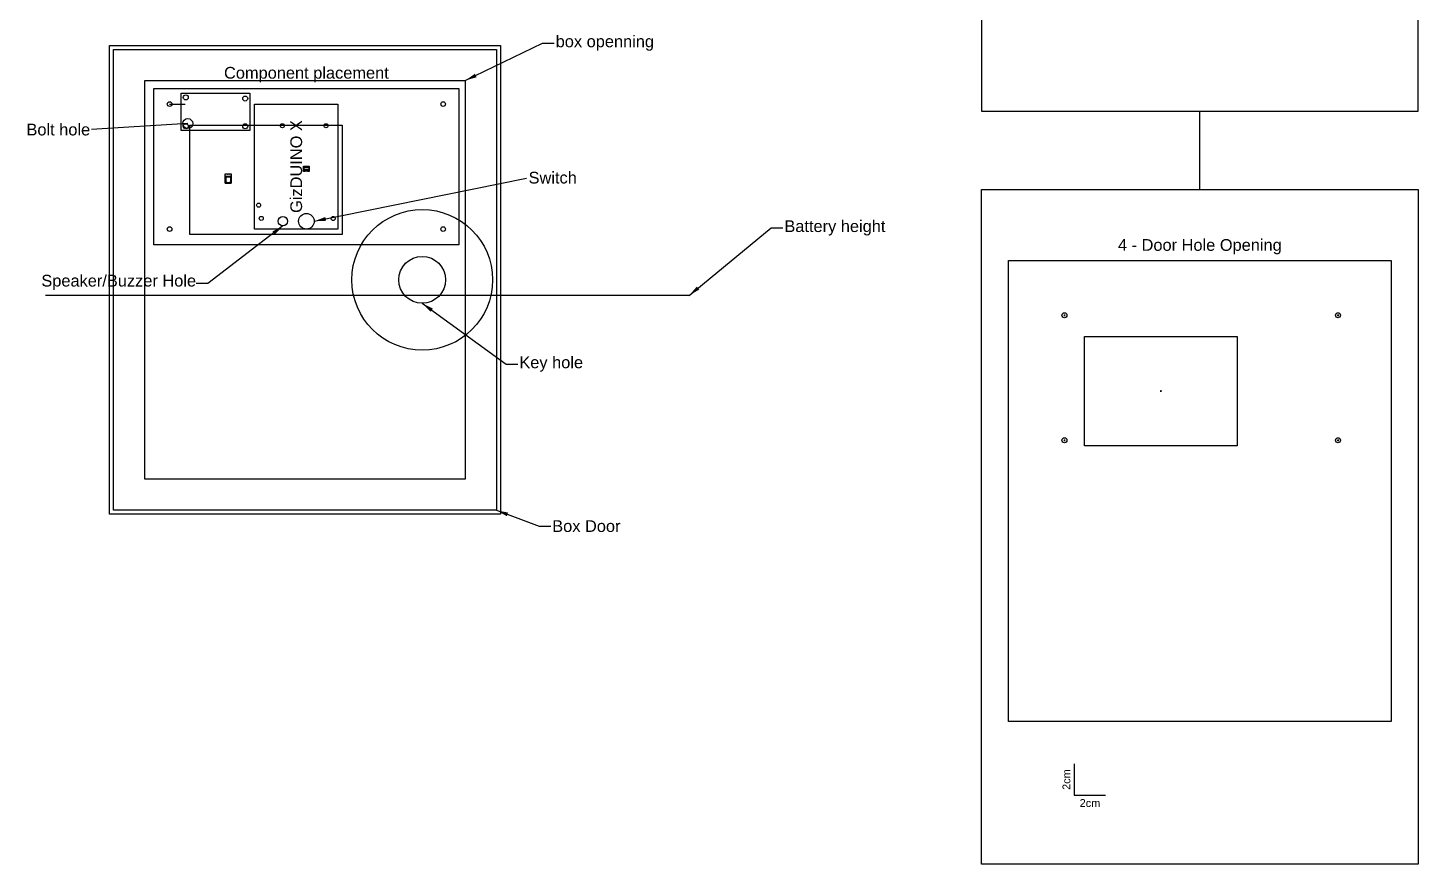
# Model space of a CAD drawing. Header units: inches. Extents: x -18 to 268, y -139 to 102.
# Drawn here: x -17.7 to 71.2, y -37.4 to 16.1 of the extents above; entities that cross this region are included whole.
import ezdxf
from ezdxf.enums import TextEntityAlignment as Align

# ---------------------------------------------------------------- set-up
doc = ezdxf.new("R2010")
doc.units = ezdxf.units.IN
doc.header["$MEASUREMENT"] = 0
for name, color, linetype in [('Annotation', 253, 'Continuous'), ('centerline', 4, 'Continuous'), ('hole', 9, 'Continuous'), ('keepout', 6, 'Continuous'), ('PAD-PTH', 3, 'Continuous'), ('part', 2, 'Continuous'), ('PTH', 3, 'Continuous')]:
    doc.layers.add(name, color=color, linetype=linetype)
doc.styles.add('Annotative', font='arial.ttf')
doc.styles.get("Standard").update_dxf_attribs({"font": 'arial.ttf'})
doc.dimstyles.new('Annotative', dxfattribs={"dimscale": 0, "dimtxt": 0.1, "dimasz": 0.1, "dimexe": 0.18, "dimexo": 0.0625, "dimgap": 0.09, "dimtad": 0, "dimtih": 1, "dimtoh": 1, "dimzin": 0, "dimdsep": 46, "dimtxsty": 'Standard', "dimblk2": 'CLOSEDBLANK', "dimcen": 0.09, "dimclre": 256, "dimadec": 0, "dimazin": 0, "dimtfac": 1, "dimtofl": 0, "dimtmove": 0, "dimatfit": 3, "dimfxl": 1, "dimtolj": 1, "dimtzin": 0, "dimarcsym": 0})
doc.dimstyles.get("Standard").update_dxf_attribs({"dimtxt": 0.18, "dimasz": 0.18, "dimexe": 0.18, "dimexo": 0.0625, "dimgap": 0.09, "dimtad": 0, "dimtih": 1, "dimtoh": 1, "dimdec": 4, "dimzin": 0, "dimdsep": 46, "dimtxsty": 'Standard', "dimcen": 0.09, "dimadec": 0, "dimazin": 0, "dimtfac": 1, "dimtdec": 4, "dimtofl": 0, "dimtmove": 0, "dimatfit": 3, "dimfxl": 1, "dimtolj": 1, "dimtzin": 0, "dimarcsym": 0})

# ---------------------------------------------------------------- blocks, each defined once
blk = doc.blocks.new('_ClosedBlank')
at = {"color": 0, "linetype": 'ByBlock', "lineweight": -2}
for p, q in [((-1, 0.17), (0, 0)), ((-1, 0.17), (-1, -0.17)), ((0, 0), (-1, -0.17))]:
    blk.add_line(p, q, dxfattribs=at)
blk = doc.blocks.new('GIZDUINO_X')
blk.add_lwpolyline([(-4, 2.665), (4, 2.665), (4, -2.665), (-4, -2.665)], close=True)
for centre in [(-3.32, 2.235), (-2.47, 2.405), (2.61, 0.885), (2.61, -1.905), (-3.325, -2.365)]:
    blk.add_circle(centre, 0.13)
blk.add_text('GizDUINO X', height=0.75).set_placement((0, 0), align=Align.MIDDLE_CENTER)
blk = doc.blocks.new('OLED 1.3 I2C')
blk.add_lwpolyline([(-1.7285, 0.945), (1.7285, 0.945), (1.7285, -1.355), (-1.7285, -1.355)], close=True)
at = {"layer": 'hole'}
for centre in [(-1.52, 1.22), (1.52, 1.22), (-1.52, -1.63), (1.52, -1.63)]:
    blk.add_circle(centre, 0.15, dxfattribs=at)
at = {"layer": 'PAD-PTH'}
for centre in [(-0.381, 1.27), (-0.127, 1.27), (0.127, 1.27), (0.381, 1.27)]:
    blk.add_circle(centre, 0.051, dxfattribs=at)
at = {"layer": 'part'}
for p, q in [((-0.7, -1.88), (-0.7, -1.483)), ((-0.7, -1.483), (0.7, -1.483)), ((0.7, -1.483), (0.7, -1.88))]:
    blk.add_line(p, q, dxfattribs=at)
blk.add_lwpolyline([(-0.7, -1.88), (-1.77, -1.88), (-1.77, 1.47), (1.77, 1.47), (1.77, -1.88), (0.7, -1.88)], dxfattribs=at)
blk.add_lwpolyline([(-1.471, 0.735), (1.471, 0.735), (1.471, -0.735), (-1.471, -0.735)], close=True, dxfattribs=at)
blk = doc.blocks.new('RFIO-RC522')
for points in [[(1.95, 2.075), (-1.95, 2.075), (-1.95, -2.075), (1.95, -2.075)], [(1.87, 1.995), (-1.87, 1.995), (-1.87, -1.995), (1.87, -1.995)], [(1.72, 1.845), (-1.72, 1.845), (-1.72, -1.845), (1.72, -1.845)], [(1.57, 1.695), (-1.57, 1.695), (-1.57, -1.695), (1.57, -1.695)]]:
    blk.add_lwpolyline(points, close=True)
at = {"layer": 'hole'}
for centre in [(-1.27, 1.375), (1.27, 1.375), (-1.671, -2.405), (1.671, -2.405)]:
    blk.add_circle(centre, 0.15, dxfattribs=at)
at = {"layer": 'keepout'}
blk.add_lwpolyline([(1.96524, 2.09024), (-1.96524, 2.09024), (-1.96524, -2.09024), (1.96524, -2.09024)], close=True, dxfattribs=at)
at = {"layer": 'part'}
blk.add_lwpolyline([(1.95, -3.825), (-1.95, -3.825), (-1.95, 2.125), (1.95, 2.125)], close=True, dxfattribs=at)
at = {"layer": 'PTH'}
for centre, radius in [((-0.889, -3.675), 0.0816), ((-0.889, -3.675), 0.051), ((-0.635, -3.675), 0.0816), ((-0.635, -3.675), 0.051), ((-0.381, -3.675), 0.0816), ((-0.381, -3.675), 0.051), ((-0.127, -3.675), 0.0816), ((-0.127, -3.675), 0.051), ((0.127, -3.675), 0.0816), ((0.127, -3.675), 0.051), ((0.381, -3.675), 0.0816), ((0.381, -3.675), 0.051), ((0.635, -3.675), 0.0816), ((0.635, -3.675), 0.051), ((0.889, -3.675), 0.0816), ((0.889, -3.675), 0.051)]:
    blk.add_circle(centre, radius, dxfattribs=at)
blk = doc.blocks.new('RTC_MODULE')
at = {"layer": 'hole'}
for centre in [(-1.9, 0.925), (1.9, 0.85), (-1.9, -0.925), (1.9, -0.925)]:
    blk.add_circle(centre, 0.16, dxfattribs=at)
at = {"layer": 'part'}
blk.add_lwpolyline([(-2.2, 1.2), (2.2, 1.2), (2.2, -1.2), (-2.2, -1.2)], close=True, dxfattribs=at)
blk = doc.blocks.new('COMPONENT_PLACEMENT')
for centre, radius in [((9.75, -8.5), 0.5), ((8.25, -8.5), 0.3)]:
    blk.add_circle(centre, radius)
at = {"layer": 'hole'}
blk.add_lwpolyline([(2.285, -2.35), (12.042, -2.35), (12.042, -9.35), (2.285, -9.35)], close=True, dxfattribs=at)
for centre in [(1, -1), (18.5, -1), (1, -9), (18.5, -9)]:
    blk.add_circle(centre, 0.15, dxfattribs=at)
at = {"layer": 'part'}
blk.add_lwpolyline([(0, 0), (19.5, 0), (19.5, -10), (0, -10)], close=True, dxfattribs=at)
blk.add_blockref('RTC_MODULE', (3.933, -1.5))
at = {"xscale": 0.1, "yscale": 0.1, "zscale": 0.1}
blk.add_blockref('OLED 1.3 I2C', (9.75, -5.119), dxfattribs=at)
at = {"xscale": 0.1, "yscale": 0.1, "zscale": 0.1, "rotation": 180}
blk.add_blockref('RFIO-RC522', (4.75, -5.85), dxfattribs=at)
at = {"layer": 'hole', "rotation": 90}
blk.add_blockref('GIZDUINO_X', (9.098, -5), dxfattribs=at)
at = {"layer": 'Defpoints'}
blk.add_text('Component placement', height=0.75, dxfattribs=at).set_placement((9.75, 1), align=Align.MIDDLE_CENTER)
blk = doc.blocks.new('layer4')
at = {"layer": 'centerline'}
for p, q in [((3.54, -3.5), (3.64, -3.5)), ((3.59, -3.45), (3.59, -3.55)), ((21.04, -3.5), (21.14, -3.5)), ((21.09, -3.45), (21.09, -3.55)), ((9.70357, -8.35), (9.80357, -8.35)), ((9.75357, -8.3), (9.75357, -8.4)), ((3.54, -11.5), (3.64, -11.5)), ((3.59, -11.45), (3.59, -11.55)), ((21.04, -11.5), (21.14, -11.5)), ((21.09, -11.45), (21.09, -11.55))]:
    blk.add_line(p, q, dxfattribs=at)
at = {"layer": 'hole'}
blk.add_lwpolyline([(4.87476, -4.85), (14.63238, -4.85), (14.63238, -11.85), (4.87476, -11.85)], close=True, dxfattribs=at)
for centre in [(3.59, -3.5), (21.09, -3.5), (3.59, -11.5), (21.09, -11.5)]:
    blk.add_circle(centre, 0.16, dxfattribs=at)
at = {"layer": 'part'}
blk.add_lwpolyline([(0, 0), (24.5, 0), (24.5, -29.5), (0, -29.5)], close=True, dxfattribs=at)
at = {"layer": 'Annotation'}
blk.add_text('4 - Door Hole Opening', height=0.75, dxfattribs=at).set_placement((12.25, 1), align=Align.MIDDLE_CENTER)

msp = doc.modelspace()

# ---------------------------------------------------------------- linework, layer by layer
msp.add_line((-8.66, 11.25), (-7.66, 11.25))
for centre, radius in [((-7.5, 10), 0.318), ((-1.41, 3.75), 0.3), ((0.09, 3.75), 0.5), ((7.5, 0), 1.5)]:
    msp.add_circle(centre, radius)
at = {"layer": 'Annotation'}
for p, q in [((49.22, -30.981), (49.22, -32.981)), ((49.22, -32.981), (51.22, -32.981))]:
    msp.add_line(p, q, dxfattribs=at)
at = {"layer": 'Defpoints'}
msp.add_line((57.25, 5.785), (57.25, 10.785), dxfattribs=at)
for points in [[(71.22, 10.785), (71.22, 32.375), (43.28, 32.375), (43.28, 10.785)], [(43.28, 5.785), (71.22, 5.785), (71.22, -37.395), (43.28, -37.395)]]:
    msp.add_lwpolyline(points, close=True, dxfattribs=at)
msp.add_circle((7.5, 0), 4.5, dxfattribs=at)
at = {"layer": 'hole'}
msp.add_lwpolyline([(-10.25, 12.75), (10.25, 12.75), (10.25, -12.75), (-10.25, -12.75)], close=True, dxfattribs=at)
at = {"layer": 'keepout'}
msp.add_lwpolyline([(-12.5, 15), (12.5, 15), (12.5, -15), (-12.5, -15)], close=True, dxfattribs=at)
at = {"layer": 'PAD-PTH'}
msp.add_line((24.572, -1), (-16.595, -1), dxfattribs=at)
at = {"layer": 'part'}
msp.add_lwpolyline([(-12.25, 14.75), (12.25, 14.75), (12.25, -14.75), (-12.25, -14.75)], close=True, dxfattribs=at)

# ---------------------------------------------------------------- block references
for name, p in [('COMPONENT_PLACEMENT', (-9.66, 12.25)), ('layer4', (45, 1.232))]:
    msp.add_blockref(name, p)

# ---------------------------------------------------------------- texts
at = {"insert": (15.818, -15.763), "char_height": 0.75, "attachment_point": 4}
msp.add_mtext('\\A1;Box Door', dxfattribs=at)
at = {"layer": 'Annotation', "char_height": 0.75, "style": 'Annotative'}
for s, insert, attachment_point in [('\\A1;box openning', (16.039, 15.148), 4), ('\\A1;Bolt hole', (-13.743, 9.612), 6), ('\\A1;Switch', (14.305, 6.534), 4), ('\\A1;Battery height', (30.671, 3.322), 4), ('\\A1;Speaker/Buzzer Hole', (-6.968, -0.166), 6), ('\\A1;Key hole', (13.714, -5.393), 4)]:
    msp.add_mtext(s, dxfattribs=dict(at, insert=insert, attachment_point=attachment_point))
at = {"layer": 'Annotation', "insert": (48.97, -31.981), "char_height": 0.5, "attachment_point": 8, "rotation": 90}
msp.add_mtext_dynamic_manual_height_columns('2cm', width=1.66758, gutter_width=48.065, heights=[0], dxfattribs=at)
at = {"layer": 'Annotation', "insert": (50.22, -33.231), "char_height": 0.5, "attachment_point": 2}
msp.add_mtext_dynamic_manual_height_columns('2cm', width=1.66758, gutter_width=48.065, heights=[0], dxfattribs=at)

# ---------------------------------------------------------------- leaders
at = {"annotation_type": 0, "has_hookline": 1, "hookline_direction": 0, "text_width": 4.305}
msp.add_leader([(12.25, -14.75), (14.978, -15.763), (15.728, -15.763)], dimstyle='Standard', override={"dimasz": 0.75}, dxfattribs=at)
at = {"layer": 'Annotation', "annotation_type": 0, "has_hookline": 1}
for points, override, hookline_direction, text_width in [([(10.25, 12.75), (15.199, 15.148), (15.949, 15.148)], {"dimscale": 0, "dimasz": 0.75}, 0, 6.153), ([(-7.5, 10), (-13.653, 9.612)], {"dimscale": 0, "dimasz": 0.25}, 1, 3.957), ([(0.59, 3.75), (14.181, 6.513)], {"dimscale": 0, "dimasz": 0.75}, 0, 2.968), ([(-1.41, 3.45), (-6.218, -0.231), (-6.968, -0.231)], {"dimscale": 0, "dimasz": 0.75}, 1, 9.81), ([(24.572, -1), (29.831, 3.322), (30.581, 3.322)], {"dimscale": 0, "dimasz": 0.75}, 0, 6.381), ([(7.5, -1.5), (12.874, -5.393), (13.624, -5.393)], {"dimscale": 0, "dimasz": 0.75}, 0, 3.957)]:
    msp.add_leader(points, dimstyle='Annotative', override=override, dxfattribs=dict(at, hookline_direction=hookline_direction, text_width=text_width))

doc.saveas('drawing.dxf')
